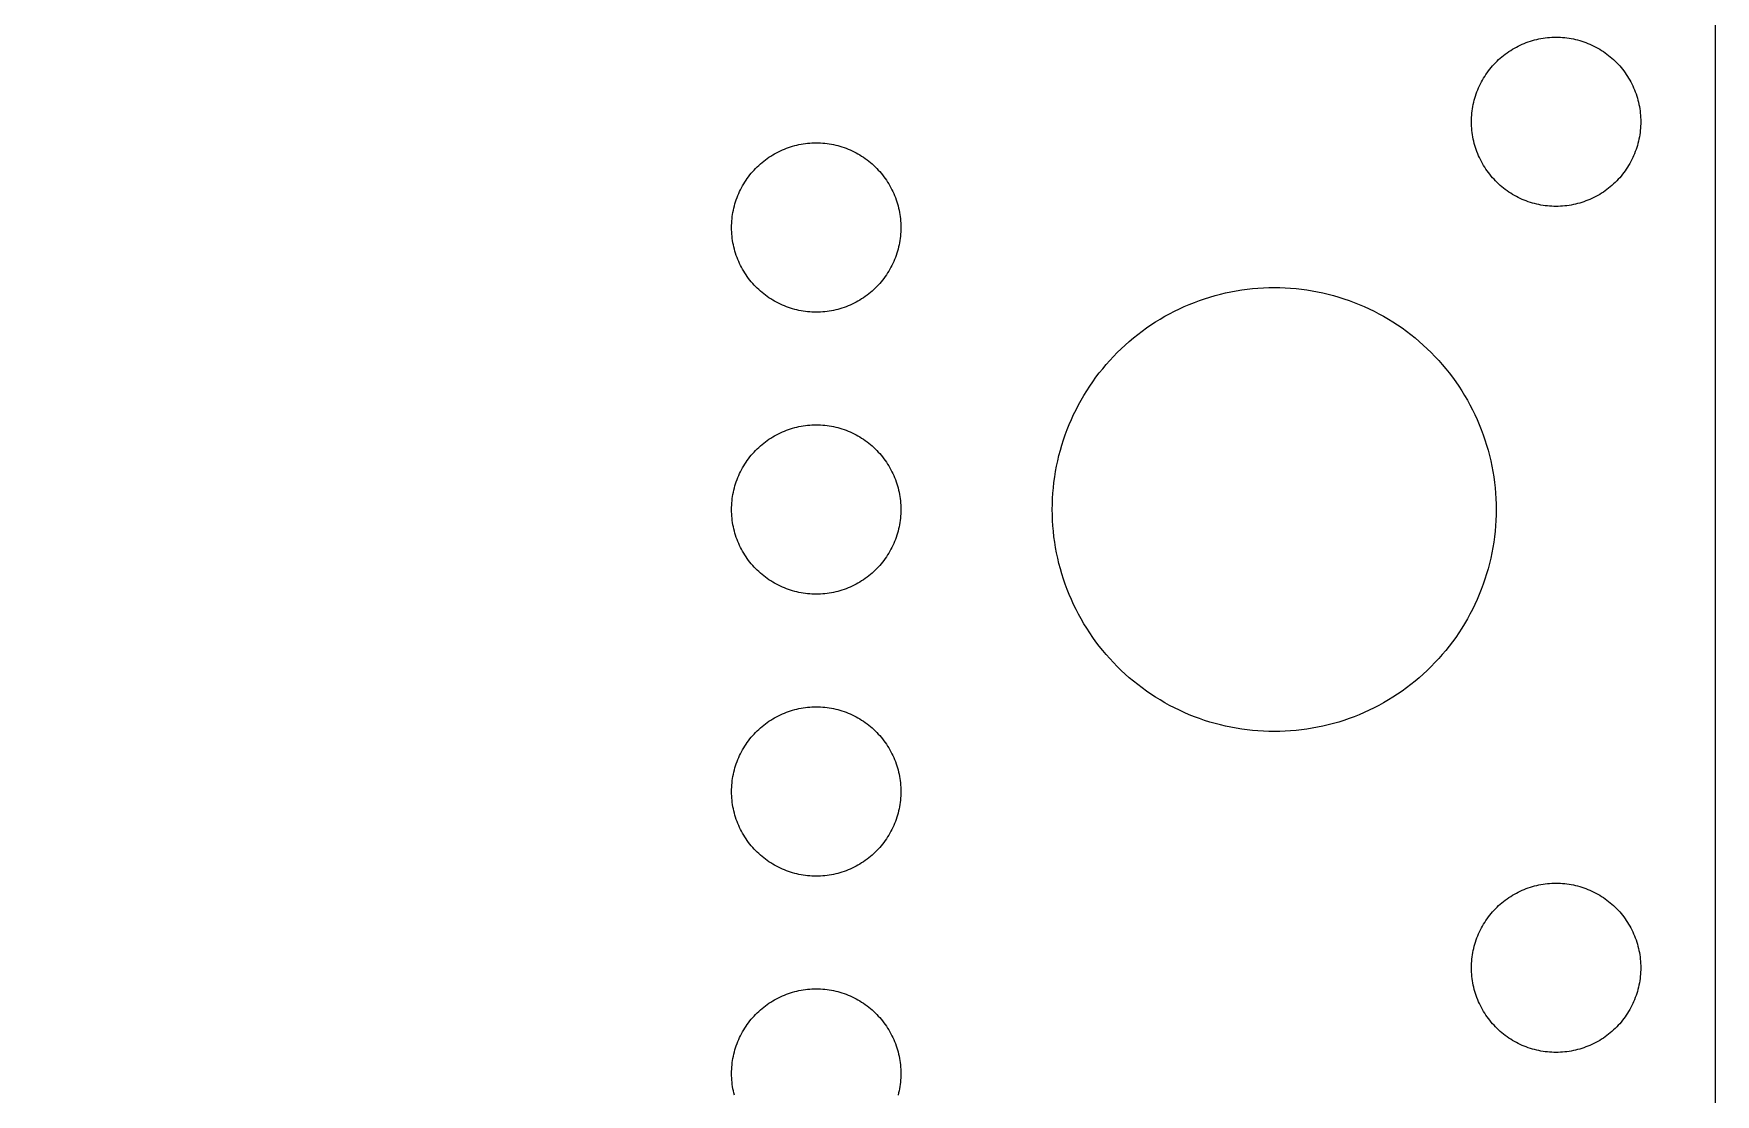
# Model space of a CAD drawing. Extents: x 3 to 63, y 0 to 129.
# Drawn here: x 33.02 to 63.33, y 59.2 to 78.31 of the extents above; entities that cross this region are included whole.
import ezdxf

# ---------------------------------------------------------------- set-up
doc = ezdxf.new("R2010")
doc.units = 0

msp = doc.modelspace()

# ---------------------------------------------------------------- linework, layer by layer
at = {"color": 5, "true_color": 0x0000ff}
msp.add_polyline3d([(63.33134, 0.3175, 0), (63.33134, 128.81762, 0), (2.71119, 128.81762, 0), (2.71119, 0.3175, 0), (63.33134, 0.3175, 0)], close=True, dxfattribs=at)
at = {"color": 34, "true_color": 0x008000}
for points in [[(2.711196, 0.3175, 0), (63.331344, 0.3175, 0), (63.331344, 128.817624, 0), (2.711196, 128.817624, 0), (2.711196, 0.3175, 0)], [(58.936128, 76.722478, 0), (58.936636, 76.761848, 0), (58.93816, 76.800964, 0), (58.9407, 76.84008, 0), (58.944256, 76.879196, 0), (58.948828, 76.918312, 0), (58.954416, 76.957174, 0), (58.960766, 76.995782, 0), (58.968386, 77.03439, 0), (58.977022, 77.072744, 0), (58.98642, 77.110844, 0), (58.996834, 77.14869, 0), (59.008264, 77.186282, 0), (59.02071, 77.22362, 0), (59.034172, 77.26045, 0), (59.048396, 77.297026, 0), (59.063636, 77.333094, 0), (59.079892, 77.368908, 0), (59.09691, 77.404214, 0), (59.114944, 77.439266, 0), (59.133994, 77.473556, 0), (59.153806, 77.507592, 0), (59.17438, 77.540866, 0), (59.19597, 77.573886, 0), (59.218322, 77.606144, 0), (59.241436, 77.637894, 0), (59.265312, 77.668882, 0), (59.290204, 77.699362, 0), (59.315604, 77.729334, 0), (59.34202, 77.75829, 0), (59.368944, 77.786738, 0), (59.396884, 77.814678, 0), (59.425332, 77.841602, 0), (59.454288, 77.868018, 0), (59.48426, 77.893418, 0), (59.51474, 77.91831, 0), (59.545728, 77.942186, 0), (59.577478, 77.9653, 0), (59.609736, 77.987652, 0), (59.642756, 78.009242, 0), (59.67603, 78.029816, 0), (59.710066, 78.049628, 0), (59.744356, 78.068678, 0), (59.779408, 78.086712, 0), (59.814714, 78.10373, 0), (59.850528, 78.119986, 0), (59.886596, 78.135226, 0), (59.923172, 78.14945, 0), (59.960002, 78.162912, 0), (59.99734, 78.175358, 0), (60.034932, 78.186788, 0), (60.072778, 78.197202, 0), (60.110878, 78.2066, 0), (60.149232, 78.215236, 0), (60.18784, 78.222856, 0), (60.226448, 78.229206, 0), (60.26531, 78.234794, 0), (60.304426, 78.239366, 0), (60.343542, 78.242922, 0), (60.382658, 78.245462, 0), (60.421774, 78.246986, 0), (60.461144, 78.247494, 0), (60.500514, 78.246986, 0), (60.53963, 78.245462, 0), (60.578746, 78.242922, 0), (60.617862, 78.239366, 0), (60.656978, 78.234794, 0), (60.69584, 78.229206, 0), (60.734448, 78.222856, 0), (60.773056, 78.215236, 0), (60.81141, 78.2066, 0), (60.84951, 78.197202, 0), (60.887356, 78.186788, 0), (60.924948, 78.175358, 0), (60.962286, 78.162912, 0), (60.999116, 78.14945, 0), (61.035692, 78.135226, 0), (61.07176, 78.119986, 0), (61.107574, 78.10373, 0), (61.14288, 78.086712, 0), (61.177932, 78.068678, 0), (61.212222, 78.049628, 0), (61.246258, 78.029816, 0), (61.279532, 78.009242, 0), (61.312552, 77.987652, 0), (61.34481, 77.9653, 0), (61.37656, 77.942186, 0), (61.407548, 77.91831, 0), (61.438028, 77.893418, 0), (61.468, 77.868018, 0), (61.496956, 77.841602, 0), (61.525404, 77.814678, 0), (61.553344, 77.786738, 0), (61.580268, 77.75829, 0), (61.606684, 77.729334, 0), (61.632084, 77.699362, 0), (61.656976, 77.668882, 0), (61.680852, 77.637894, 0), (61.703966, 77.606144, 0), (61.726318, 77.573886, 0), (61.747908, 77.540866, 0), (61.768482, 77.507592, 0), (61.788294, 77.473556, 0), (61.807344, 77.439266, 0), (61.825378, 77.404214, 0), (61.842396, 77.368908, 0), (61.858652, 77.333094, 0), (61.873892, 77.297026, 0), (61.888116, 77.26045, 0), (61.901578, 77.22362, 0), (61.914024, 77.186282, 0), (61.925454, 77.14869, 0), (61.935868, 77.110844, 0), (61.945266, 77.072744, 0), (61.953902, 77.03439, 0), (61.961522, 76.995782, 0), (61.967872, 76.957174, 0), (61.97346, 76.918312, 0), (61.978032, 76.879196, 0), (61.981588, 76.84008, 0), (61.984128, 76.800964, 0), (61.985652, 76.761848, 0), (61.98616, 76.722478, 0), (61.985652, 76.683108, 0), (61.984128, 76.643992, 0), (61.981588, 76.604876, 0), (61.978032, 76.56576, 0), (61.97346, 76.526644, 0), (61.967872, 76.487782, 0), (61.961522, 76.449174, 0), (61.953902, 76.410566, 0), (61.945266, 76.372212, 0), (61.935868, 76.334112, 0), (61.925454, 76.296266, 0), (61.914024, 76.258674, 0), (61.901578, 76.221336, 0), (61.888116, 76.184506, 0), (61.873892, 76.14793, 0), (61.858652, 76.111862, 0), (61.842396, 76.076048, 0), (61.825378, 76.040742, 0), (61.807344, 76.00569, 0), (61.788294, 75.9714, 0), (61.768482, 75.937364, 0), (61.747908, 75.90409, 0), (61.726318, 75.87107, 0), (61.703966, 75.838812, 0), (61.680852, 75.807062, 0), (61.656976, 75.776074, 0), (61.632084, 75.745594, 0), (61.606684, 75.715622, 0), (61.580268, 75.686666, 0), (61.553344, 75.658218, 0), (61.525404, 75.630278, 0), (61.496956, 75.603354, 0), (61.468, 75.576938, 0), (61.438028, 75.551538, 0), (61.407548, 75.526646, 0), (61.37656, 75.50277, 0), (61.34481, 75.479656, 0), (61.312552, 75.457304, 0), (61.279532, 75.435714, 0), (61.246258, 75.41514, 0), (61.212222, 75.395328, 0), (61.177932, 75.376278, 0), (61.14288, 75.358244, 0), (61.107574, 75.341226, 0), (61.07176, 75.32497, 0), (61.035692, 75.30973, 0), (60.999116, 75.295506, 0), (60.962286, 75.282044, 0), (60.924948, 75.269598, 0), (60.887356, 75.258168, 0), (60.84951, 75.247754, 0), (60.81141, 75.238356, 0), (60.773056, 75.22972, 0), (60.734448, 75.2221, 0), (60.69584, 75.21575, 0), (60.656978, 75.210162, 0), (60.617862, 75.20559, 0), (60.578746, 75.202034, 0), (60.53963, 75.199494, 0), (60.500514, 75.19797, 0), (60.461144, 75.197462, 0), (60.421774, 75.19797, 0), (60.382658, 75.199494, 0), (60.343542, 75.202034, 0), (60.304426, 75.20559, 0), (60.26531, 75.210162, 0), (60.226448, 75.21575, 0), (60.18784, 75.2221, 0), (60.149232, 75.22972, 0), (60.110878, 75.238356, 0), (60.072778, 75.247754, 0), (60.034932, 75.258168, 0), (59.99734, 75.269598, 0), (59.960002, 75.282044, 0), (59.923172, 75.295506, 0), (59.886596, 75.30973, 0), (59.850528, 75.32497, 0), (59.814714, 75.341226, 0), (59.779408, 75.358244, 0), (59.744356, 75.376278, 0), (59.710066, 75.395328, 0), (59.67603, 75.41514, 0), (59.642756, 75.435714, 0), (59.609736, 75.457304, 0), (59.577478, 75.479656, 0), (59.545728, 75.50277, 0), (59.51474, 75.526646, 0), (59.48426, 75.551538, 0), (59.454288, 75.576938, 0), (59.425332, 75.603354, 0), (59.396884, 75.630278, 0), (59.368944, 75.658218, 0), (59.34202, 75.686666, 0), (59.315604, 75.715622, 0), (59.290204, 75.745594, 0), (59.265312, 75.776074, 0), (59.241436, 75.807062, 0), (59.218322, 75.838812, 0), (59.19597, 75.87107, 0), (59.17438, 75.90409, 0), (59.153806, 75.937364, 0), (59.133994, 75.9714, 0), (59.114944, 76.00569, 0), (59.09691, 76.040742, 0), (59.079892, 76.076048, 0), (59.063636, 76.111862, 0), (59.048396, 76.14793, 0), (59.034172, 76.184506, 0), (59.02071, 76.221336, 0), (59.008264, 76.258674, 0), (58.996834, 76.296266, 0), (58.98642, 76.334112, 0), (58.977022, 76.372212, 0), (58.968386, 76.410566, 0), (58.960766, 76.449174, 0), (58.954416, 76.487782, 0), (58.948828, 76.526644, 0), (58.944256, 76.56576, 0), (58.9407, 76.604876, 0), (58.93816, 76.643992, 0), (58.936636, 76.683108, 0), (58.936128, 76.722478, 0)], [(45.601128, 74.817478, 0), (45.601636, 74.856848, 0), (45.60316, 74.895964, 0), (45.6057, 74.93508, 0), (45.609256, 74.974196, 0), (45.613828, 75.013312, 0), (45.619416, 75.052174, 0), (45.625766, 75.090782, 0), (45.633386, 75.12939, 0), (45.642022, 75.167744, 0), (45.65142, 75.205844, 0), (45.661834, 75.24369, 0), (45.673264, 75.281282, 0), (45.68571, 75.31862, 0), (45.699172, 75.35545, 0), (45.713396, 75.392026, 0), (45.728636, 75.428094, 0), (45.744892, 75.463908, 0), (45.76191, 75.499214, 0), (45.779944, 75.534266, 0), (45.798994, 75.568556, 0), (45.818806, 75.602592, 0), (45.83938, 75.635866, 0), (45.86097, 75.668886, 0), (45.883322, 75.701144, 0), (45.906436, 75.732894, 0), (45.930312, 75.763882, 0), (45.955204, 75.794362, 0), (45.980604, 75.824334, 0), (46.00702, 75.85329, 0), (46.033944, 75.881738, 0), (46.061884, 75.909678, 0), (46.090332, 75.936602, 0), (46.119288, 75.963018, 0), (46.14926, 75.988418, 0), (46.17974, 76.01331, 0), (46.210728, 76.037186, 0), (46.242478, 76.0603, 0), (46.274736, 76.082652, 0), (46.307756, 76.104242, 0), (46.34103, 76.124816, 0), (46.375066, 76.144628, 0), (46.409356, 76.163678, 0), (46.444408, 76.181712, 0), (46.479714, 76.19873, 0), (46.515528, 76.214986, 0), (46.551596, 76.230226, 0), (46.588172, 76.24445, 0), (46.625002, 76.257912, 0), (46.66234, 76.270358, 0), (46.699932, 76.281788, 0), (46.737778, 76.292202, 0), (46.775878, 76.3016, 0), (46.814232, 76.310236, 0), (46.85284, 76.317856, 0), (46.891448, 76.324206, 0), (46.93031, 76.329794, 0), (46.969426, 76.334366, 0), (47.008542, 76.337922, 0), (47.047658, 76.340462, 0), (47.086774, 76.341986, 0), (47.126144, 76.342494, 0), (47.165514, 76.341986, 0), (47.20463, 76.340462, 0), (47.243746, 76.337922, 0), (47.282862, 76.334366, 0), (47.321978, 76.329794, 0), (47.36084, 76.324206, 0), (47.399448, 76.317856, 0), (47.438056, 76.310236, 0), (47.47641, 76.3016, 0), (47.51451, 76.292202, 0), (47.552356, 76.281788, 0), (47.589948, 76.270358, 0), (47.627286, 76.257912, 0), (47.664116, 76.24445, 0), (47.700692, 76.230226, 0), (47.73676, 76.214986, 0), (47.772574, 76.19873, 0), (47.80788, 76.181712, 0), (47.842932, 76.163678, 0), (47.877222, 76.144628, 0), (47.911258, 76.124816, 0), (47.944532, 76.104242, 0), (47.977552, 76.082652, 0), (48.00981, 76.0603, 0), (48.04156, 76.037186, 0), (48.072548, 76.01331, 0), (48.103028, 75.988418, 0), (48.133, 75.963018, 0), (48.161956, 75.936602, 0), (48.190404, 75.909678, 0), (48.218344, 75.881738, 0), (48.245268, 75.85329, 0), (48.271684, 75.824334, 0), (48.297084, 75.794362, 0), (48.321976, 75.763882, 0), (48.345852, 75.732894, 0), (48.368966, 75.701144, 0), (48.391318, 75.668886, 0), (48.412908, 75.635866, 0), (48.433482, 75.602592, 0), (48.453294, 75.568556, 0), (48.472344, 75.534266, 0), (48.490378, 75.499214, 0), (48.507396, 75.463908, 0), (48.523652, 75.428094, 0), (48.538892, 75.392026, 0), (48.553116, 75.35545, 0), (48.566578, 75.31862, 0), (48.579024, 75.281282, 0), (48.590454, 75.24369, 0), (48.600868, 75.205844, 0), (48.610266, 75.167744, 0), (48.618902, 75.12939, 0), (48.626522, 75.090782, 0), (48.632872, 75.052174, 0), (48.63846, 75.013312, 0), (48.643032, 74.974196, 0), (48.646588, 74.93508, 0), (48.649128, 74.895964, 0), (48.650652, 74.856848, 0), (48.65116, 74.817478, 0), (48.650652, 74.778108, 0), (48.649128, 74.738992, 0), (48.646588, 74.699876, 0), (48.643032, 74.66076, 0), (48.63846, 74.621644, 0), (48.632872, 74.582782, 0), (48.626522, 74.544174, 0), (48.618902, 74.505566, 0), (48.610266, 74.467212, 0), (48.600868, 74.429112, 0), (48.590454, 74.391266, 0), (48.579024, 74.353674, 0), (48.566578, 74.316336, 0), (48.553116, 74.279506, 0), (48.538892, 74.24293, 0), (48.523652, 74.206862, 0), (48.507396, 74.171048, 0), (48.490378, 74.135742, 0), (48.472344, 74.10069, 0), (48.453294, 74.0664, 0), (48.433482, 74.032364, 0), (48.412908, 73.99909, 0), (48.391318, 73.96607, 0), (48.368966, 73.933812, 0), (48.345852, 73.902062, 0), (48.321976, 73.871074, 0), (48.297084, 73.840594, 0), (48.271684, 73.810622, 0), (48.245268, 73.781666, 0), (48.218344, 73.753218, 0), (48.190404, 73.725278, 0), (48.161956, 73.698354, 0), (48.133, 73.671938, 0), (48.103028, 73.646538, 0), (48.072548, 73.621646, 0), (48.04156, 73.59777, 0), (48.00981, 73.574656, 0), (47.977552, 73.552304, 0), (47.944532, 73.530714, 0), (47.911258, 73.51014, 0), (47.877222, 73.490328, 0), (47.842932, 73.471278, 0), (47.80788, 73.453244, 0), (47.772574, 73.436226, 0), (47.73676, 73.41997, 0), (47.700692, 73.40473, 0), (47.664116, 73.390506, 0), (47.627286, 73.377044, 0), (47.589948, 73.364598, 0), (47.552356, 73.353168, 0), (47.51451, 73.342754, 0), (47.47641, 73.333356, 0), (47.438056, 73.32472, 0), (47.399448, 73.3171, 0), (47.36084, 73.31075, 0), (47.321978, 73.305162, 0), (47.282862, 73.30059, 0), (47.243746, 73.297034, 0), (47.20463, 73.294494, 0), (47.165514, 73.29297, 0), (47.126144, 73.292462, 0), (47.086774, 73.29297, 0), (47.047658, 73.294494, 0), (47.008542, 73.297034, 0), (46.969426, 73.30059, 0), (46.93031, 73.305162, 0), (46.891448, 73.31075, 0), (46.85284, 73.3171, 0), (46.814232, 73.32472, 0), (46.775878, 73.333356, 0), (46.737778, 73.342754, 0), (46.699932, 73.353168, 0), (46.66234, 73.364598, 0), (46.625002, 73.377044, 0), (46.588172, 73.390506, 0), (46.551596, 73.40473, 0), (46.515528, 73.41997, 0), (46.479714, 73.436226, 0), (46.444408, 73.453244, 0), (46.409356, 73.471278, 0), (46.375066, 73.490328, 0), (46.34103, 73.51014, 0), (46.307756, 73.530714, 0), (46.274736, 73.552304, 0), (46.242478, 73.574656, 0), (46.210728, 73.59777, 0), (46.17974, 73.621646, 0), (46.14926, 73.646538, 0), (46.119288, 73.671938, 0), (46.090332, 73.698354, 0), (46.061884, 73.725278, 0), (46.033944, 73.753218, 0), (46.00702, 73.781666, 0), (45.980604, 73.810622, 0), (45.955204, 73.840594, 0), (45.930312, 73.871074, 0), (45.906436, 73.902062, 0), (45.883322, 73.933812, 0), (45.86097, 73.96607, 0), (45.83938, 73.99909, 0), (45.818806, 74.032364, 0), (45.798994, 74.0664, 0), (45.779944, 74.10069, 0), (45.76191, 74.135742, 0), (45.744892, 74.171048, 0), (45.728636, 74.206862, 0), (45.713396, 74.24293, 0), (45.699172, 74.279506, 0), (45.68571, 74.316336, 0), (45.673264, 74.353674, 0), (45.661834, 74.391266, 0), (45.65142, 74.429112, 0), (45.642022, 74.467212, 0), (45.633386, 74.505566, 0), (45.625766, 74.544174, 0), (45.619416, 74.582782, 0), (45.613828, 74.621644, 0), (45.609256, 74.66076, 0), (45.6057, 74.699876, 0), (45.60316, 74.738992, 0), (45.601636, 74.778108, 0), (45.601128, 74.817478, 0)], [(51.381152, 69.737478, 0), (51.382422, 69.835522, 0), (51.385978, 69.93382, 0), (51.392074, 70.03161, 0), (51.400456, 70.129654, 0), (51.411124, 70.22719, 0), (51.424332, 70.324472, 0), (51.44008, 70.421246, 0), (51.458114, 70.517766, 0), (51.478434, 70.613778, 0), (51.50104, 70.709282, 0), (51.525932, 70.804278, 0), (51.553364, 70.898512, 0), (51.583082, 70.992238, 0), (51.615086, 71.084948, 0), (51.649122, 71.17715, 0), (51.685698, 71.268082, 0), (51.724306, 71.358506, 0), (51.7652, 71.44766, 0), (51.80838, 71.535798, 0), (51.853592, 71.623174, 0), (51.900836, 71.709026, 0), (51.950112, 71.793862, 0), (52.001674, 71.877428, 0), (52.055268, 71.959724, 0), (52.110894, 72.04075, 0), (52.168298, 72.120252, 0), (52.227734, 72.198484, 0), (52.289202, 72.274938, 0), (52.352194, 72.350122, 0), (52.417472, 72.423782, 0), (52.484274, 72.495664, 0), (52.5526, 72.566022, 0), (52.622958, 72.634348, 0), (52.69484, 72.70115, 0), (52.7685, 72.766428, 0), (52.843684, 72.82942, 0), (52.920138, 72.890888, 0), (52.99837, 72.950324, 0), (53.077872, 73.007728, 0), (53.158898, 73.063354, 0), (53.241194, 73.116948, 0), (53.32476, 73.16851, 0), (53.409596, 73.217786, 0), (53.495448, 73.26503, 0), (53.582824, 73.310242, 0), (53.670962, 73.353422, 0), (53.760116, 73.394316, 0), (53.85054, 73.432924, 0), (53.941472, 73.4695, 0), (54.033674, 73.503536, 0), (54.126384, 73.53554, 0), (54.22011, 73.565258, 0), (54.314344, 73.59269, 0), (54.40934, 73.617582, 0), (54.504844, 73.640188, 0), (54.600856, 73.660508, 0), (54.697376, 73.678542, 0), (54.79415, 73.69429, 0), (54.891432, 73.707498, 0), (54.988968, 73.718166, 0), (55.087012, 73.726548, 0), (55.184802, 73.732644, 0), (55.2831, 73.7362, 0), (55.381144, 73.73747, 0), (55.479188, 73.7362, 0), (55.577486, 73.732644, 0), (55.675276, 73.726548, 0), (55.77332, 73.718166, 0), (55.870856, 73.707498, 0), (55.968138, 73.69429, 0), (56.064912, 73.678542, 0), (56.161432, 73.660508, 0), (56.257444, 73.640188, 0), (56.352948, 73.617582, 0), (56.447944, 73.59269, 0), (56.542178, 73.565258, 0), (56.635904, 73.53554, 0), (56.728614, 73.503536, 0), (56.820816, 73.4695, 0), (56.911748, 73.432924, 0), (57.002172, 73.394316, 0), (57.091326, 73.353422, 0), (57.179464, 73.310242, 0), (57.26684, 73.26503, 0), (57.352692, 73.217786, 0), (57.437528, 73.16851, 0), (57.521094, 73.116948, 0), (57.60339, 73.063354, 0), (57.684416, 73.007728, 0), (57.763918, 72.950324, 0), (57.84215, 72.890888, 0), (57.918604, 72.82942, 0), (57.993788, 72.766428, 0), (58.067448, 72.70115, 0), (58.13933, 72.634348, 0), (58.209688, 72.566022, 0), (58.278014, 72.495664, 0), (58.344816, 72.423782, 0), (58.410094, 72.350122, 0), (58.473086, 72.274938, 0), (58.534554, 72.198484, 0), (58.59399, 72.120252, 0), (58.651394, 72.04075, 0), (58.70702, 71.959724, 0), (58.760614, 71.877428, 0), (58.812176, 71.793862, 0), (58.861452, 71.709026, 0), (58.908696, 71.623174, 0), (58.953908, 71.535798, 0), (58.997088, 71.44766, 0), (59.037982, 71.358506, 0), (59.07659, 71.268082, 0), (59.113166, 71.17715, 0), (59.147202, 71.084948, 0), (59.179206, 70.992238, 0), (59.208924, 70.898512, 0), (59.236356, 70.804278, 0), (59.261248, 70.709282, 0), (59.283854, 70.613778, 0), (59.304174, 70.517766, 0), (59.322208, 70.421246, 0), (59.337956, 70.324472, 0), (59.351164, 70.22719, 0), (59.361832, 70.129654, 0), (59.370214, 70.03161, 0), (59.37631, 69.93382, 0), (59.379866, 69.835522, 0), (59.381136, 69.737478, 0), (59.379866, 69.639434, 0), (59.37631, 69.541136, 0), (59.370214, 69.443346, 0), (59.361832, 69.345302, 0), (59.351164, 69.247766, 0), (59.337956, 69.150484, 0), (59.322208, 69.05371, 0), (59.304174, 68.95719, 0), (59.283854, 68.861178, 0), (59.261248, 68.765674, 0), (59.236356, 68.670678, 0), (59.208924, 68.576444, 0), (59.179206, 68.482718, 0), (59.147202, 68.390008, 0), (59.113166, 68.297806, 0), (59.07659, 68.206874, 0), (59.037982, 68.11645, 0), (58.997088, 68.027296, 0), (58.953908, 67.939158, 0), (58.908696, 67.851782, 0), (58.861452, 67.76593, 0), (58.812176, 67.681094, 0), (58.760614, 67.597528, 0), (58.70702, 67.515232, 0), (58.651394, 67.434206, 0), (58.59399, 67.354704, 0), (58.534554, 67.276472, 0), (58.473086, 67.200018, 0), (58.410094, 67.124834, 0), (58.344816, 67.051174, 0), (58.278014, 66.979292, 0), (58.209688, 66.908934, 0), (58.13933, 66.840608, 0), (58.067448, 66.773806, 0), (57.993788, 66.708528, 0), (57.918604, 66.645536, 0), (57.84215, 66.584068, 0), (57.763918, 66.524632, 0), (57.684416, 66.467228, 0), (57.60339, 66.411602, 0), (57.521094, 66.358008, 0), (57.437528, 66.306446, 0), (57.352692, 66.25717, 0), (57.26684, 66.209926, 0), (57.179464, 66.164714, 0), (57.091326, 66.121534, 0), (57.002172, 66.08064, 0), (56.911748, 66.042032, 0), (56.820816, 66.005456, 0), (56.728614, 65.97142, 0), (56.635904, 65.939416, 0), (56.542178, 65.909698, 0), (56.447944, 65.882266, 0), (56.352948, 65.857374, 0), (56.257444, 65.834768, 0), (56.161432, 65.814448, 0), (56.064912, 65.796414, 0), (55.968138, 65.780666, 0), (55.870856, 65.767458, 0), (55.77332, 65.75679, 0), (55.675276, 65.748408, 0), (55.577486, 65.742312, 0), (55.479188, 65.738756, 0), (55.381144, 65.737486, 0), (55.2831, 65.738756, 0), (55.184802, 65.742312, 0), (55.087012, 65.748408, 0), (54.988968, 65.75679, 0), (54.891432, 65.767458, 0), (54.79415, 65.780666, 0), (54.697376, 65.796414, 0), (54.600856, 65.814448, 0), (54.504844, 65.834768, 0), (54.40934, 65.857374, 0), (54.314344, 65.882266, 0), (54.22011, 65.909698, 0), (54.126384, 65.939416, 0), (54.033674, 65.97142, 0), (53.941472, 66.005456, 0), (53.85054, 66.042032, 0), (53.760116, 66.08064, 0), (53.670962, 66.121534, 0), (53.582824, 66.164714, 0), (53.495448, 66.209926, 0), (53.409596, 66.25717, 0), (53.32476, 66.306446, 0), (53.241194, 66.358008, 0), (53.158898, 66.411602, 0), (53.077872, 66.467228, 0), (52.99837, 66.524632, 0), (52.920138, 66.584068, 0), (52.843684, 66.645536, 0), (52.7685, 66.708528, 0), (52.69484, 66.773806, 0), (52.622958, 66.840608, 0), (52.5526, 66.908934, 0), (52.484274, 66.979292, 0), (52.417472, 67.051174, 0), (52.352194, 67.124834, 0), (52.289202, 67.200018, 0), (52.227734, 67.276472, 0), (52.168298, 67.354704, 0), (52.110894, 67.434206, 0), (52.055268, 67.515232, 0), (52.001674, 67.597528, 0), (51.950112, 67.681094, 0), (51.900836, 67.76593, 0), (51.853592, 67.851782, 0), (51.80838, 67.939158, 0), (51.7652, 68.027296, 0), (51.724306, 68.11645, 0), (51.685698, 68.206874, 0), (51.649122, 68.297806, 0), (51.615086, 68.390008, 0), (51.583082, 68.482718, 0), (51.553364, 68.576444, 0), (51.525932, 68.670678, 0), (51.50104, 68.765674, 0), (51.478434, 68.861178, 0), (51.458114, 68.95719, 0), (51.44008, 69.05371, 0), (51.424332, 69.150484, 0), (51.411124, 69.247766, 0), (51.400456, 69.345302, 0), (51.392074, 69.443346, 0), (51.385978, 69.541136, 0), (51.382422, 69.639434, 0), (51.381152, 69.737478, 0)], [(45.601128, 69.737478, 0), (45.601636, 69.776848, 0), (45.60316, 69.815964, 0), (45.6057, 69.85508, 0), (45.609256, 69.894196, 0), (45.613828, 69.933312, 0), (45.619416, 69.972174, 0), (45.625766, 70.010782, 0), (45.633386, 70.04939, 0), (45.642022, 70.087744, 0), (45.65142, 70.125844, 0), (45.661834, 70.16369, 0), (45.673264, 70.201282, 0), (45.68571, 70.23862, 0), (45.699172, 70.27545, 0), (45.713396, 70.312026, 0), (45.728636, 70.348094, 0), (45.744892, 70.383908, 0), (45.76191, 70.419214, 0), (45.779944, 70.454266, 0), (45.798994, 70.488556, 0), (45.818806, 70.522592, 0), (45.83938, 70.555866, 0), (45.86097, 70.588886, 0), (45.883322, 70.621144, 0), (45.906436, 70.652894, 0), (45.930312, 70.683882, 0), (45.955204, 70.714362, 0), (45.980604, 70.744334, 0), (46.00702, 70.77329, 0), (46.033944, 70.801738, 0), (46.061884, 70.829678, 0), (46.090332, 70.856602, 0), (46.119288, 70.883018, 0), (46.14926, 70.908418, 0), (46.17974, 70.93331, 0), (46.210728, 70.957186, 0), (46.242478, 70.9803, 0), (46.274736, 71.002652, 0), (46.307756, 71.024242, 0), (46.34103, 71.044816, 0), (46.375066, 71.064628, 0), (46.409356, 71.083678, 0), (46.444408, 71.101712, 0), (46.479714, 71.11873, 0), (46.515528, 71.134986, 0), (46.551596, 71.150226, 0), (46.588172, 71.16445, 0), (46.625002, 71.177912, 0), (46.66234, 71.190358, 0), (46.699932, 71.201788, 0), (46.737778, 71.212202, 0), (46.775878, 71.2216, 0), (46.814232, 71.230236, 0), (46.85284, 71.237856, 0), (46.891448, 71.244206, 0), (46.93031, 71.249794, 0), (46.969426, 71.254366, 0), (47.008542, 71.257922, 0), (47.047658, 71.260462, 0), (47.086774, 71.261986, 0), (47.126144, 71.262494, 0), (47.165514, 71.261986, 0), (47.20463, 71.260462, 0), (47.243746, 71.257922, 0), (47.282862, 71.254366, 0), (47.321978, 71.249794, 0), (47.36084, 71.244206, 0), (47.399448, 71.237856, 0), (47.438056, 71.230236, 0), (47.47641, 71.2216, 0), (47.51451, 71.212202, 0), (47.552356, 71.201788, 0), (47.589948, 71.190358, 0), (47.627286, 71.177912, 0), (47.664116, 71.16445, 0), (47.700692, 71.150226, 0), (47.73676, 71.134986, 0), (47.772574, 71.11873, 0), (47.80788, 71.101712, 0), (47.842932, 71.083678, 0), (47.877222, 71.064628, 0), (47.911258, 71.044816, 0), (47.944532, 71.024242, 0), (47.977552, 71.002652, 0), (48.00981, 70.9803, 0), (48.04156, 70.957186, 0), (48.072548, 70.93331, 0), (48.103028, 70.908418, 0), (48.133, 70.883018, 0), (48.161956, 70.856602, 0), (48.190404, 70.829678, 0), (48.218344, 70.801738, 0), (48.245268, 70.77329, 0), (48.271684, 70.744334, 0), (48.297084, 70.714362, 0), (48.321976, 70.683882, 0), (48.345852, 70.652894, 0), (48.368966, 70.621144, 0), (48.391318, 70.588886, 0), (48.412908, 70.555866, 0), (48.433482, 70.522592, 0), (48.453294, 70.488556, 0), (48.472344, 70.454266, 0), (48.490378, 70.419214, 0), (48.507396, 70.383908, 0), (48.523652, 70.348094, 0), (48.538892, 70.312026, 0), (48.553116, 70.27545, 0), (48.566578, 70.23862, 0), (48.579024, 70.201282, 0), (48.590454, 70.16369, 0), (48.600868, 70.125844, 0), (48.610266, 70.087744, 0), (48.618902, 70.04939, 0), (48.626522, 70.010782, 0), (48.632872, 69.972174, 0), (48.63846, 69.933312, 0), (48.643032, 69.894196, 0), (48.646588, 69.85508, 0), (48.649128, 69.815964, 0), (48.650652, 69.776848, 0), (48.65116, 69.737478, 0), (48.650652, 69.698108, 0), (48.649128, 69.658992, 0), (48.646588, 69.619876, 0), (48.643032, 69.58076, 0), (48.63846, 69.541644, 0), (48.632872, 69.502782, 0), (48.626522, 69.464174, 0), (48.618902, 69.425566, 0), (48.610266, 69.387212, 0), (48.600868, 69.349112, 0), (48.590454, 69.311266, 0), (48.579024, 69.273674, 0), (48.566578, 69.236336, 0), (48.553116, 69.199506, 0), (48.538892, 69.16293, 0), (48.523652, 69.126862, 0), (48.507396, 69.091048, 0), (48.490378, 69.055742, 0), (48.472344, 69.02069, 0), (48.453294, 68.9864, 0), (48.433482, 68.952364, 0), (48.412908, 68.91909, 0), (48.391318, 68.88607, 0), (48.368966, 68.853812, 0), (48.345852, 68.822062, 0), (48.321976, 68.791074, 0), (48.297084, 68.760594, 0), (48.271684, 68.730622, 0), (48.245268, 68.701666, 0), (48.218344, 68.673218, 0), (48.190404, 68.645278, 0), (48.161956, 68.618354, 0), (48.133, 68.591938, 0), (48.103028, 68.566538, 0), (48.072548, 68.541646, 0), (48.04156, 68.51777, 0), (48.00981, 68.494656, 0), (47.977552, 68.472304, 0), (47.944532, 68.450714, 0), (47.911258, 68.43014, 0), (47.877222, 68.410328, 0), (47.842932, 68.391278, 0), (47.80788, 68.373244, 0), (47.772574, 68.356226, 0), (47.73676, 68.33997, 0), (47.700692, 68.32473, 0), (47.664116, 68.310506, 0), (47.627286, 68.297044, 0), (47.589948, 68.284598, 0), (47.552356, 68.273168, 0), (47.51451, 68.262754, 0), (47.47641, 68.253356, 0), (47.438056, 68.24472, 0), (47.399448, 68.2371, 0), (47.36084, 68.23075, 0), (47.321978, 68.225162, 0), (47.282862, 68.22059, 0), (47.243746, 68.217034, 0), (47.20463, 68.214494, 0), (47.165514, 68.21297, 0), (47.126144, 68.212462, 0), (47.086774, 68.21297, 0), (47.047658, 68.214494, 0), (47.008542, 68.217034, 0), (46.969426, 68.22059, 0), (46.93031, 68.225162, 0), (46.891448, 68.23075, 0), (46.85284, 68.2371, 0), (46.814232, 68.24472, 0), (46.775878, 68.253356, 0), (46.737778, 68.262754, 0), (46.699932, 68.273168, 0), (46.66234, 68.284598, 0), (46.625002, 68.297044, 0), (46.588172, 68.310506, 0), (46.551596, 68.32473, 0), (46.515528, 68.33997, 0), (46.479714, 68.356226, 0), (46.444408, 68.373244, 0), (46.409356, 68.391278, 0), (46.375066, 68.410328, 0), (46.34103, 68.43014, 0), (46.307756, 68.450714, 0), (46.274736, 68.472304, 0), (46.242478, 68.494656, 0), (46.210728, 68.51777, 0), (46.17974, 68.541646, 0), (46.14926, 68.566538, 0), (46.119288, 68.591938, 0), (46.090332, 68.618354, 0), (46.061884, 68.645278, 0), (46.033944, 68.673218, 0), (46.00702, 68.701666, 0), (45.980604, 68.730622, 0), (45.955204, 68.760594, 0), (45.930312, 68.791074, 0), (45.906436, 68.822062, 0), (45.883322, 68.853812, 0), (45.86097, 68.88607, 0), (45.83938, 68.91909, 0), (45.818806, 68.952364, 0), (45.798994, 68.9864, 0), (45.779944, 69.02069, 0), (45.76191, 69.055742, 0), (45.744892, 69.091048, 0), (45.728636, 69.126862, 0), (45.713396, 69.16293, 0), (45.699172, 69.199506, 0), (45.68571, 69.236336, 0), (45.673264, 69.273674, 0), (45.661834, 69.311266, 0), (45.65142, 69.349112, 0), (45.642022, 69.387212, 0), (45.633386, 69.425566, 0), (45.625766, 69.464174, 0), (45.619416, 69.502782, 0), (45.613828, 69.541644, 0), (45.609256, 69.58076, 0), (45.6057, 69.619876, 0), (45.60316, 69.658992, 0), (45.601636, 69.698108, 0), (45.601128, 69.737478, 0)], [(45.601128, 64.657478, 0), (45.601636, 64.696848, 0), (45.60316, 64.735964, 0), (45.6057, 64.77508, 0), (45.609256, 64.814196, 0), (45.613828, 64.853312, 0), (45.619416, 64.892174, 0), (45.625766, 64.930782, 0), (45.633386, 64.96939, 0), (45.642022, 65.007744, 0), (45.65142, 65.045844, 0), (45.661834, 65.08369, 0), (45.673264, 65.121282, 0), (45.68571, 65.15862, 0), (45.699172, 65.19545, 0), (45.713396, 65.232026, 0), (45.728636, 65.268094, 0), (45.744892, 65.303908, 0), (45.76191, 65.339214, 0), (45.779944, 65.374266, 0), (45.798994, 65.408556, 0), (45.818806, 65.442592, 0), (45.83938, 65.475866, 0), (45.86097, 65.508886, 0), (45.883322, 65.541144, 0), (45.906436, 65.572894, 0), (45.930312, 65.603882, 0), (45.955204, 65.634362, 0), (45.980604, 65.664334, 0), (46.00702, 65.69329, 0), (46.033944, 65.721738, 0), (46.061884, 65.749678, 0), (46.090332, 65.776602, 0), (46.119288, 65.803018, 0), (46.14926, 65.828418, 0), (46.17974, 65.85331, 0), (46.210728, 65.877186, 0), (46.242478, 65.9003, 0), (46.274736, 65.922652, 0), (46.307756, 65.944242, 0), (46.34103, 65.964816, 0), (46.375066, 65.984628, 0), (46.409356, 66.003678, 0), (46.444408, 66.021712, 0), (46.479714, 66.03873, 0), (46.515528, 66.054986, 0), (46.551596, 66.070226, 0), (46.588172, 66.08445, 0), (46.625002, 66.097912, 0), (46.66234, 66.110358, 0), (46.699932, 66.121788, 0), (46.737778, 66.132202, 0), (46.775878, 66.1416, 0), (46.814232, 66.150236, 0), (46.85284, 66.157856, 0), (46.891448, 66.164206, 0), (46.93031, 66.169794, 0), (46.969426, 66.174366, 0), (47.008542, 66.177922, 0), (47.047658, 66.180462, 0), (47.086774, 66.181986, 0), (47.126144, 66.182494, 0), (47.165514, 66.181986, 0), (47.20463, 66.180462, 0), (47.243746, 66.177922, 0), (47.282862, 66.174366, 0), (47.321978, 66.169794, 0), (47.36084, 66.164206, 0), (47.399448, 66.157856, 0), (47.438056, 66.150236, 0), (47.47641, 66.1416, 0), (47.51451, 66.132202, 0), (47.552356, 66.121788, 0), (47.589948, 66.110358, 0), (47.627286, 66.097912, 0), (47.664116, 66.08445, 0), (47.700692, 66.070226, 0), (47.73676, 66.054986, 0), (47.772574, 66.03873, 0), (47.80788, 66.021712, 0), (47.842932, 66.003678, 0), (47.877222, 65.984628, 0), (47.911258, 65.964816, 0), (47.944532, 65.944242, 0), (47.977552, 65.922652, 0), (48.00981, 65.9003, 0), (48.04156, 65.877186, 0), (48.072548, 65.85331, 0), (48.103028, 65.828418, 0), (48.133, 65.803018, 0), (48.161956, 65.776602, 0), (48.190404, 65.749678, 0), (48.218344, 65.721738, 0), (48.245268, 65.69329, 0), (48.271684, 65.664334, 0), (48.297084, 65.634362, 0), (48.321976, 65.603882, 0), (48.345852, 65.572894, 0), (48.368966, 65.541144, 0), (48.391318, 65.508886, 0), (48.412908, 65.475866, 0), (48.433482, 65.442592, 0), (48.453294, 65.408556, 0), (48.472344, 65.374266, 0), (48.490378, 65.339214, 0), (48.507396, 65.303908, 0), (48.523652, 65.268094, 0), (48.538892, 65.232026, 0), (48.553116, 65.19545, 0), (48.566578, 65.15862, 0), (48.579024, 65.121282, 0), (48.590454, 65.08369, 0), (48.600868, 65.045844, 0), (48.610266, 65.007744, 0), (48.618902, 64.96939, 0), (48.626522, 64.930782, 0), (48.632872, 64.892174, 0), (48.63846, 64.853312, 0), (48.643032, 64.814196, 0), (48.646588, 64.77508, 0), (48.649128, 64.735964, 0), (48.650652, 64.696848, 0), (48.65116, 64.657478, 0), (48.650652, 64.618108, 0), (48.649128, 64.578992, 0), (48.646588, 64.539876, 0), (48.643032, 64.50076, 0), (48.63846, 64.461644, 0), (48.632872, 64.422782, 0), (48.626522, 64.384174, 0), (48.618902, 64.345566, 0), (48.610266, 64.307212, 0), (48.600868, 64.269112, 0), (48.590454, 64.231266, 0), (48.579024, 64.193674, 0), (48.566578, 64.156336, 0), (48.553116, 64.119506, 0), (48.538892, 64.08293, 0), (48.523652, 64.046862, 0), (48.507396, 64.011048, 0), (48.490378, 63.975742, 0), (48.472344, 63.94069, 0), (48.453294, 63.9064, 0), (48.433482, 63.872364, 0), (48.412908, 63.83909, 0), (48.391318, 63.80607, 0), (48.368966, 63.773812, 0), (48.345852, 63.742062, 0), (48.321976, 63.711074, 0), (48.297084, 63.680594, 0), (48.271684, 63.650622, 0), (48.245268, 63.621666, 0), (48.218344, 63.593218, 0), (48.190404, 63.565278, 0), (48.161956, 63.538354, 0), (48.133, 63.511938, 0), (48.103028, 63.486538, 0), (48.072548, 63.461646, 0), (48.04156, 63.43777, 0), (48.00981, 63.414656, 0), (47.977552, 63.392304, 0), (47.944532, 63.370714, 0), (47.911258, 63.35014, 0), (47.877222, 63.330328, 0), (47.842932, 63.311278, 0), (47.80788, 63.293244, 0), (47.772574, 63.276226, 0), (47.73676, 63.25997, 0), (47.700692, 63.24473, 0), (47.664116, 63.230506, 0), (47.627286, 63.217044, 0), (47.589948, 63.204598, 0), (47.552356, 63.193168, 0), (47.51451, 63.182754, 0), (47.47641, 63.173356, 0), (47.438056, 63.16472, 0), (47.399448, 63.1571, 0), (47.36084, 63.15075, 0), (47.321978, 63.145162, 0), (47.282862, 63.14059, 0), (47.243746, 63.137034, 0), (47.20463, 63.134494, 0), (47.165514, 63.13297, 0), (47.126144, 63.132462, 0), (47.086774, 63.13297, 0), (47.047658, 63.134494, 0), (47.008542, 63.137034, 0), (46.969426, 63.14059, 0), (46.93031, 63.145162, 0), (46.891448, 63.15075, 0), (46.85284, 63.1571, 0), (46.814232, 63.16472, 0), (46.775878, 63.173356, 0), (46.737778, 63.182754, 0), (46.699932, 63.193168, 0), (46.66234, 63.204598, 0), (46.625002, 63.217044, 0), (46.588172, 63.230506, 0), (46.551596, 63.24473, 0), (46.515528, 63.25997, 0), (46.479714, 63.276226, 0), (46.444408, 63.293244, 0), (46.409356, 63.311278, 0), (46.375066, 63.330328, 0), (46.34103, 63.35014, 0), (46.307756, 63.370714, 0), (46.274736, 63.392304, 0), (46.242478, 63.414656, 0), (46.210728, 63.43777, 0), (46.17974, 63.461646, 0), (46.14926, 63.486538, 0), (46.119288, 63.511938, 0), (46.090332, 63.538354, 0), (46.061884, 63.565278, 0), (46.033944, 63.593218, 0), (46.00702, 63.621666, 0), (45.980604, 63.650622, 0), (45.955204, 63.680594, 0), (45.930312, 63.711074, 0), (45.906436, 63.742062, 0), (45.883322, 63.773812, 0), (45.86097, 63.80607, 0), (45.83938, 63.83909, 0), (45.818806, 63.872364, 0), (45.798994, 63.9064, 0), (45.779944, 63.94069, 0), (45.76191, 63.975742, 0), (45.744892, 64.011048, 0), (45.728636, 64.046862, 0), (45.713396, 64.08293, 0), (45.699172, 64.119506, 0), (45.68571, 64.156336, 0), (45.673264, 64.193674, 0), (45.661834, 64.231266, 0), (45.65142, 64.269112, 0), (45.642022, 64.307212, 0), (45.633386, 64.345566, 0), (45.625766, 64.384174, 0), (45.619416, 64.422782, 0), (45.613828, 64.461644, 0), (45.609256, 64.50076, 0), (45.6057, 64.539876, 0), (45.60316, 64.578992, 0), (45.601636, 64.618108, 0), (45.601128, 64.657478, 0)], [(58.936128, 61.482478, 0), (58.936636, 61.521848, 0), (58.93816, 61.560964, 0), (58.9407, 61.60008, 0), (58.944256, 61.639196, 0), (58.948828, 61.678312, 0), (58.954416, 61.717174, 0), (58.960766, 61.755782, 0), (58.968386, 61.79439, 0), (58.977022, 61.832744, 0), (58.98642, 61.870844, 0), (58.996834, 61.90869, 0), (59.008264, 61.946282, 0), (59.02071, 61.98362, 0), (59.034172, 62.02045, 0), (59.048396, 62.057026, 0), (59.063636, 62.093094, 0), (59.079892, 62.128908, 0), (59.09691, 62.164214, 0), (59.114944, 62.199266, 0), (59.133994, 62.233556, 0), (59.153806, 62.267592, 0), (59.17438, 62.300866, 0), (59.19597, 62.333886, 0), (59.218322, 62.366144, 0), (59.241436, 62.397894, 0), (59.265312, 62.428882, 0), (59.290204, 62.459362, 0), (59.315604, 62.489334, 0), (59.34202, 62.51829, 0), (59.368944, 62.546738, 0), (59.396884, 62.574678, 0), (59.425332, 62.601602, 0), (59.454288, 62.628018, 0), (59.48426, 62.653418, 0), (59.51474, 62.67831, 0), (59.545728, 62.702186, 0), (59.577478, 62.7253, 0), (59.609736, 62.747652, 0), (59.642756, 62.769242, 0), (59.67603, 62.789816, 0), (59.710066, 62.809628, 0), (59.744356, 62.828678, 0), (59.779408, 62.846712, 0), (59.814714, 62.86373, 0), (59.850528, 62.879986, 0), (59.886596, 62.895226, 0), (59.923172, 62.90945, 0), (59.960002, 62.922912, 0), (59.99734, 62.935358, 0), (60.034932, 62.946788, 0), (60.072778, 62.957202, 0), (60.110878, 62.9666, 0), (60.149232, 62.975236, 0), (60.18784, 62.982856, 0), (60.226448, 62.989206, 0), (60.26531, 62.994794, 0), (60.304426, 62.999366, 0), (60.343542, 63.002922, 0), (60.382658, 63.005462, 0), (60.421774, 63.006986, 0), (60.461144, 63.007494, 0), (60.500514, 63.006986, 0), (60.53963, 63.005462, 0), (60.578746, 63.002922, 0), (60.617862, 62.999366, 0), (60.656978, 62.994794, 0), (60.69584, 62.989206, 0), (60.734448, 62.982856, 0), (60.773056, 62.975236, 0), (60.81141, 62.9666, 0), (60.84951, 62.957202, 0), (60.887356, 62.946788, 0), (60.924948, 62.935358, 0), (60.962286, 62.922912, 0), (60.999116, 62.90945, 0), (61.035692, 62.895226, 0), (61.07176, 62.879986, 0), (61.107574, 62.86373, 0), (61.14288, 62.846712, 0), (61.177932, 62.828678, 0), (61.212222, 62.809628, 0), (61.246258, 62.789816, 0), (61.279532, 62.769242, 0), (61.312552, 62.747652, 0), (61.34481, 62.7253, 0), (61.37656, 62.702186, 0), (61.407548, 62.67831, 0), (61.438028, 62.653418, 0), (61.468, 62.628018, 0), (61.496956, 62.601602, 0), (61.525404, 62.574678, 0), (61.553344, 62.546738, 0), (61.580268, 62.51829, 0), (61.606684, 62.489334, 0), (61.632084, 62.459362, 0), (61.656976, 62.428882, 0), (61.680852, 62.397894, 0), (61.703966, 62.366144, 0), (61.726318, 62.333886, 0), (61.747908, 62.300866, 0), (61.768482, 62.267592, 0), (61.788294, 62.233556, 0), (61.807344, 62.199266, 0), (61.825378, 62.164214, 0), (61.842396, 62.128908, 0), (61.858652, 62.093094, 0), (61.873892, 62.057026, 0), (61.888116, 62.02045, 0), (61.901578, 61.98362, 0), (61.914024, 61.946282, 0), (61.925454, 61.90869, 0), (61.935868, 61.870844, 0), (61.945266, 61.832744, 0), (61.953902, 61.79439, 0), (61.961522, 61.755782, 0), (61.967872, 61.717174, 0), (61.97346, 61.678312, 0), (61.978032, 61.639196, 0), (61.981588, 61.60008, 0), (61.984128, 61.560964, 0), (61.985652, 61.521848, 0), (61.98616, 61.482478, 0), (61.985652, 61.443108, 0), (61.984128, 61.403992, 0), (61.981588, 61.364876, 0), (61.978032, 61.32576, 0), (61.97346, 61.286644, 0), (61.967872, 61.247782, 0), (61.961522, 61.209174, 0), (61.953902, 61.170566, 0), (61.945266, 61.132212, 0), (61.935868, 61.094112, 0), (61.925454, 61.056266, 0), (61.914024, 61.018674, 0), (61.901578, 60.981336, 0), (61.888116, 60.944506, 0), (61.873892, 60.90793, 0), (61.858652, 60.871862, 0), (61.842396, 60.836048, 0), (61.825378, 60.800742, 0), (61.807344, 60.76569, 0), (61.788294, 60.7314, 0), (61.768482, 60.697364, 0), (61.747908, 60.66409, 0), (61.726318, 60.63107, 0), (61.703966, 60.598812, 0), (61.680852, 60.567062, 0), (61.656976, 60.536074, 0), (61.632084, 60.505594, 0), (61.606684, 60.475622, 0), (61.580268, 60.446666, 0), (61.553344, 60.418218, 0), (61.525404, 60.390278, 0), (61.496956, 60.363354, 0), (61.468, 60.336938, 0), (61.438028, 60.311538, 0), (61.407548, 60.286646, 0), (61.37656, 60.26277, 0), (61.34481, 60.239656, 0), (61.312552, 60.217304, 0), (61.279532, 60.195714, 0), (61.246258, 60.17514, 0), (61.212222, 60.155328, 0), (61.177932, 60.136278, 0), (61.14288, 60.118244, 0), (61.107574, 60.101226, 0), (61.07176, 60.08497, 0), (61.035692, 60.06973, 0), (60.999116, 60.055506, 0), (60.962286, 60.042044, 0), (60.924948, 60.029598, 0), (60.887356, 60.018168, 0), (60.84951, 60.007754, 0), (60.81141, 59.998356, 0), (60.773056, 59.98972, 0), (60.734448, 59.9821, 0), (60.69584, 59.97575, 0), (60.656978, 59.970162, 0), (60.617862, 59.96559, 0), (60.578746, 59.962034, 0), (60.53963, 59.959494, 0), (60.500514, 59.95797, 0), (60.461144, 59.957462, 0), (60.421774, 59.95797, 0), (60.382658, 59.959494, 0), (60.343542, 59.962034, 0), (60.304426, 59.96559, 0), (60.26531, 59.970162, 0), (60.226448, 59.97575, 0), (60.18784, 59.9821, 0), (60.149232, 59.98972, 0), (60.110878, 59.998356, 0), (60.072778, 60.007754, 0), (60.034932, 60.018168, 0), (59.99734, 60.029598, 0), (59.960002, 60.042044, 0), (59.923172, 60.055506, 0), (59.886596, 60.06973, 0), (59.850528, 60.08497, 0), (59.814714, 60.101226, 0), (59.779408, 60.118244, 0), (59.744356, 60.136278, 0), (59.710066, 60.155328, 0), (59.67603, 60.17514, 0), (59.642756, 60.195714, 0), (59.609736, 60.217304, 0), (59.577478, 60.239656, 0), (59.545728, 60.26277, 0), (59.51474, 60.286646, 0), (59.48426, 60.311538, 0), (59.454288, 60.336938, 0), (59.425332, 60.363354, 0), (59.396884, 60.390278, 0), (59.368944, 60.418218, 0), (59.34202, 60.446666, 0), (59.315604, 60.475622, 0), (59.290204, 60.505594, 0), (59.265312, 60.536074, 0), (59.241436, 60.567062, 0), (59.218322, 60.598812, 0), (59.19597, 60.63107, 0), (59.17438, 60.66409, 0), (59.153806, 60.697364, 0), (59.133994, 60.7314, 0), (59.114944, 60.76569, 0), (59.09691, 60.800742, 0), (59.079892, 60.836048, 0), (59.063636, 60.871862, 0), (59.048396, 60.90793, 0), (59.034172, 60.944506, 0), (59.02071, 60.981336, 0), (59.008264, 61.018674, 0), (58.996834, 61.056266, 0), (58.98642, 61.094112, 0), (58.977022, 61.132212, 0), (58.968386, 61.170566, 0), (58.960766, 61.209174, 0), (58.954416, 61.247782, 0), (58.948828, 61.286644, 0), (58.944256, 61.32576, 0), (58.9407, 61.364876, 0), (58.93816, 61.403992, 0), (58.936636, 61.443108, 0), (58.936128, 61.482478, 0)]]:
    msp.add_polyline3d(points, close=True, dxfattribs=at)
msp.add_polyline3d([(45.65142, 59.189112, 0), (45.642022, 59.227212, 0), (45.633386, 59.265566, 0), (45.625766, 59.304174, 0), (45.619416, 59.342782, 0), (45.613828, 59.381644, 0), (45.609256, 59.42076, 0), (45.6057, 59.459876, 0), (45.60316, 59.498992, 0), (45.601636, 59.538108, 0), (45.601128, 59.577478, 0), (45.601128, 59.577478, 0), (45.601636, 59.616848, 0), (45.60316, 59.655964, 0), (45.6057, 59.69508, 0), (45.609256, 59.734196, 0), (45.613828, 59.773312, 0), (45.619416, 59.812174, 0), (45.625766, 59.850782, 0), (45.633386, 59.88939, 0), (45.642022, 59.927744, 0), (45.65142, 59.965844, 0), (45.661834, 60.00369, 0), (45.673264, 60.041282, 0), (45.68571, 60.07862, 0), (45.699172, 60.11545, 0), (45.713396, 60.152026, 0), (45.728636, 60.188094, 0), (45.744892, 60.223908, 0), (45.76191, 60.259214, 0), (45.779944, 60.294266, 0), (45.798994, 60.328556, 0), (45.818806, 60.362592, 0), (45.83938, 60.395866, 0), (45.86097, 60.428886, 0), (45.883322, 60.461144, 0), (45.906436, 60.492894, 0), (45.930312, 60.523882, 0), (45.955204, 60.554362, 0), (45.980604, 60.584334, 0), (46.00702, 60.61329, 0), (46.033944, 60.641738, 0), (46.061884, 60.669678, 0), (46.090332, 60.696602, 0), (46.119288, 60.723018, 0), (46.14926, 60.748418, 0), (46.17974, 60.77331, 0), (46.210728, 60.797186, 0), (46.242478, 60.8203, 0), (46.274736, 60.842652, 0), (46.307756, 60.864242, 0), (46.34103, 60.884816, 0), (46.375066, 60.904628, 0), (46.409356, 60.923678, 0), (46.444408, 60.941712, 0), (46.479714, 60.95873, 0), (46.515528, 60.974986, 0), (46.551596, 60.990226, 0), (46.588172, 61.00445, 0), (46.625002, 61.017912, 0), (46.66234, 61.030358, 0), (46.699932, 61.041788, 0), (46.737778, 61.052202, 0), (46.775878, 61.0616, 0), (46.814232, 61.070236, 0), (46.85284, 61.077856, 0), (46.891448, 61.084206, 0), (46.93031, 61.089794, 0), (46.969426, 61.094366, 0), (47.008542, 61.097922, 0), (47.047658, 61.100462, 0), (47.086774, 61.101986, 0), (47.126144, 61.102494, 0), (47.165514, 61.101986, 0), (47.20463, 61.100462, 0), (47.243746, 61.097922, 0), (47.282862, 61.094366, 0), (47.321978, 61.089794, 0), (47.36084, 61.084206, 0), (47.399448, 61.077856, 0), (47.438056, 61.070236, 0), (47.47641, 61.0616, 0), (47.51451, 61.052202, 0), (47.552356, 61.041788, 0), (47.589948, 61.030358, 0), (47.627286, 61.017912, 0), (47.664116, 61.00445, 0), (47.700692, 60.990226, 0), (47.73676, 60.974986, 0), (47.772574, 60.95873, 0), (47.80788, 60.941712, 0), (47.842932, 60.923678, 0), (47.877222, 60.904628, 0), (47.911258, 60.884816, 0), (47.944532, 60.864242, 0), (47.977552, 60.842652, 0), (48.00981, 60.8203, 0), (48.04156, 60.797186, 0), (48.072548, 60.77331, 0), (48.103028, 60.748418, 0), (48.133, 60.723018, 0), (48.161956, 60.696602, 0), (48.190404, 60.669678, 0), (48.218344, 60.641738, 0), (48.245268, 60.61329, 0), (48.271684, 60.584334, 0), (48.297084, 60.554362, 0), (48.321976, 60.523882, 0), (48.345852, 60.492894, 0), (48.368966, 60.461144, 0), (48.391318, 60.428886, 0), (48.412908, 60.395866, 0), (48.433482, 60.362592, 0), (48.453294, 60.328556, 0), (48.472344, 60.294266, 0), (48.490378, 60.259214, 0), (48.507396, 60.223908, 0), (48.523652, 60.188094, 0), (48.538892, 60.152026, 0), (48.553116, 60.11545, 0), (48.566578, 60.07862, 0), (48.579024, 60.041282, 0), (48.590454, 60.00369, 0), (48.600868, 59.965844, 0), (48.610266, 59.927744, 0), (48.618902, 59.88939, 0), (48.626522, 59.850782, 0), (48.632872, 59.812174, 0), (48.63846, 59.773312, 0), (48.643032, 59.734196, 0), (48.646588, 59.69508, 0), (48.649128, 59.655964, 0), (48.650652, 59.616848, 0), (48.65116, 59.577478, 0), (48.650652, 59.538108, 0), (48.649128, 59.498992, 0), (48.646588, 59.459876, 0), (48.643032, 59.42076, 0), (48.63846, 59.381644, 0), (48.632872, 59.342782, 0), (48.626522, 59.304174, 0), (48.618902, 59.265566, 0), (48.610266, 59.227212, 0), (48.600868, 59.189112, 0)], dxfattribs=at)

doc.saveas('drawing.dxf')
